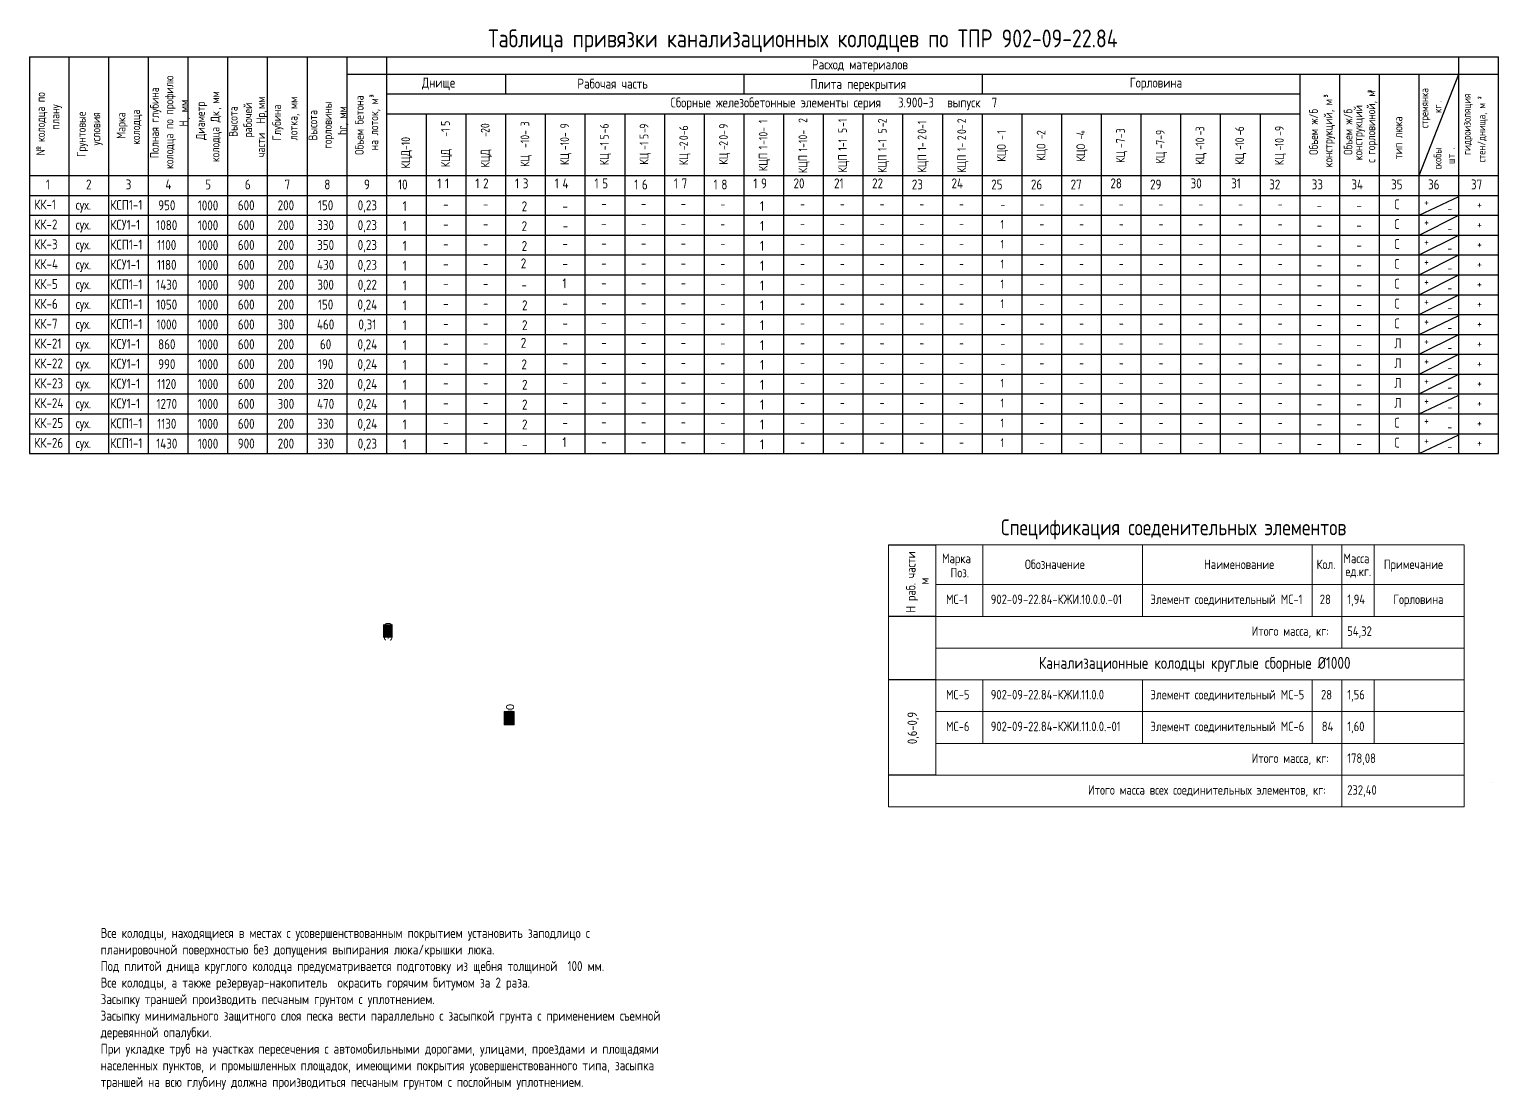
# Model space of a CAD drawing. Header units: millimetres. Extents: x 23834235 to 25435680, y -11289 to 22860162.
# Drawn here: x 24474117 to 24659117, y 22658875 to 22792346 of the extents above; entities that cross this region are included whole.
import ezdxf
from ezdxf.enums import TextEntityAlignment as Align

# ---------------------------------------------------------------- set-up
doc = ezdxf.new("R2010")
doc.units = ezdxf.units.MM
doc.layers.add('Вода', color=130, linetype='Continuous', lineweight=30)
doc.layers.add('проф-всп', color=250, linetype='Continuous', lineweight=18)
doc.layers.add('ШРИФТЫ', color=7, linetype='Continuous')
doc.styles.add('GOST 2.304', font='GOST_type.ttf')
doc.styles.get("Standard").update_dxf_attribs({"font": 'arial.ttf'})

msp = doc.modelspace()

# ---------------------------------------------------------------- hatches: boundary and pattern name
at = {"layer": 'Вода', "linetype": 'Continuous', "lineweight": 0, "ltscale": 0.5, "true_color": 0xffffff}
h = msp.add_hatch(color=7, dxfattribs=at)
h.dxf.hatch_style = 1
h.paths.add_polyline_path([(24518639.166, 22715753.09), (24519875.657, 22715753.09), (24519875.657, 22717446.281), (24518639.166, 22717446.281)])
h = msp.add_hatch(color=7, dxfattribs=at)
h.dxf.hatch_style = 1
h.paths.add_polyline_path([(24533909.507, 22704790.391), (24535145.997, 22704790.391), (24535145.997, 22706483.582), (24533909.507, 22706483.582)])

# ---------------------------------------------------------------- linework, layer by layer
for p, q in [((24474116.784, 22788903.083), (24659116.784, 22788903.083)), ((24479116.784, 22738947.213), (24479116.784, 22788903.083)), ((24484116.784, 22738947.213), (24484116.784, 22788903.083)), ((24489116.784, 22738947.213), (24489116.784, 22788903.083)), ((24494116.784, 22738947.213), (24494116.784, 22788903.083)), ((24499116.784, 22738947.213), (24499116.784, 22788903.083)), ((24504116.784, 22738947.213), (24504116.784, 22788903.083)), ((24509116.784, 22738947.213), (24509116.784, 22788903.083)), ((24514116.784, 22738947.213), (24514116.784, 22788903.083)), ((24519116.784, 22738947.213), (24519116.784, 22788903.083)), ((24654116.784, 22738947.213), (24654116.784, 22788903.083)), ((24659116.784, 22738947.213), (24659116.784, 22788903.083)), ((24514116.784, 22786727.598), (24659116.784, 22786727.598)), ((24534116.784, 22784227.598), (24534116.784, 22786727.598)), ((24564116.784, 22784227.598), (24564116.784, 22786727.598)), ((24594116.784, 22784227.598), (24594116.784, 22786565.34)), ((24634116.784, 22738947.213), (24634116.784, 22786727.598)), ((24639116.784, 22738947.213), (24639116.784, 22786727.598)), ((24644116.784, 22738947.213), (24644116.784, 22786727.598)), ((24649116.784, 22738947.213), (24649116.784, 22786727.598)), ((24654116.784, 22738947.213), (24654116.784, 22786727.598)), ((24479116.784, 22738947.213), (24479116.784, 22783903.083)), ((24484116.784, 22738947.213), (24484116.784, 22783903.083)), ((24489116.784, 22738947.213), (24489116.784, 22783903.083)), ((24494116.784, 22738947.213), (24494116.784, 22783903.083)), ((24499116.784, 22738947.213), (24499116.784, 22783903.083)), ((24509116.784, 22738947.213), (24509116.784, 22783903.083)), ((24514116.784, 22738947.213), (24514116.784, 22783903.083)), ((24519116.784, 22784227.598), (24634116.784, 22784227.598)), ((24519116.784, 22738947.213), (24519116.784, 22783903.083)), ((24519116.784, 22781727.598), (24634116.784, 22781727.598)), ((24524116.784, 22738947.213), (24524116.784, 22781727.598)), ((24529116.784, 22738947.213), (24529116.784, 22781727.598)), ((24534116.784, 22738947.213), (24534116.784, 22781727.598)), ((24539116.784, 22738947.213), (24539116.784, 22781727.598)), ((24544116.784, 22738947.213), (24544116.784, 22781727.598)), ((24549116.784, 22738947.213), (24549116.784, 22781727.598)), ((24554116.784, 22738947.213), (24554116.784, 22781727.598)), ((24559116.784, 22738947.213), (24559116.784, 22781727.598)), ((24564116.784, 22738947.213), (24564116.784, 22781727.598)), ((24569116.784, 22738947.213), (24569116.784, 22781727.598)), ((24574116.784, 22738947.213), (24574116.784, 22781727.598)), ((24579116.784, 22738947.213), (24579116.784, 22781727.598)), ((24584116.784, 22738947.213), (24584116.784, 22781727.598)), ((24589116.784, 22738947.213), (24589116.784, 22781727.598)), ((24594116.784, 22738947.213), (24594116.784, 22781727.598)), ((24599116.784, 22738947.213), (24599116.784, 22781727.598)), ((24604116.784, 22738947.213), (24604116.784, 22781727.598)), ((24609116.784, 22738947.213), (24609116.784, 22781727.598)), ((24614116.784, 22738947.213), (24614116.784, 22781727.598)), ((24619116.784, 22738947.213), (24619116.784, 22781727.598)), ((24624116.784, 22738947.213), (24624116.784, 22781727.598)), ((24629116.784, 22738947.213), (24629116.784, 22781727.598)), ((24649116.784, 22738947.213), (24649116.784, 22781727.598)), ((24654116.784, 22738947.213), (24654116.784, 22781727.598)), ((24644116.784, 22738947.213), (24644116.784, 22779227.598)), ((24524116.784, 22738947.213), (24524116.784, 22776727.598)), ((24529116.784, 22738947.213), (24529116.784, 22776727.598)), ((24534116.784, 22738947.213), (24534116.784, 22776727.598)), ((24539116.784, 22738947.213), (24539116.784, 22776727.598)), ((24544116.784, 22738947.213), (24544116.784, 22776727.598)), ((24549116.784, 22738947.213), (24549116.784, 22776727.598)), ((24554116.784, 22738947.213), (24554116.784, 22776727.598)), ((24559116.784, 22738947.213), (24559116.784, 22776727.598)), ((24564116.784, 22738947.213), (24564116.784, 22776727.598)), ((24569116.784, 22738947.213), (24569116.784, 22776727.598)), ((24574116.784, 22738947.213), (24574116.784, 22776727.598)), ((24579116.784, 22738947.213), (24579116.784, 22776727.598)), ((24584116.784, 22738947.213), (24584116.784, 22776727.598)), ((24589116.784, 22738947.213), (24589116.784, 22776727.598)), ((24594116.784, 22738947.213), (24594116.784, 22776727.598)), ((24599116.784, 22738947.213), (24599116.784, 22776727.598)), ((24604116.784, 22738947.213), (24604116.784, 22776727.598)), ((24609116.784, 22738947.213), (24609116.784, 22776727.598)), ((24614116.784, 22738947.213), (24614116.784, 22776727.598)), ((24619116.784, 22738947.213), (24619116.784, 22776727.598)), ((24624116.784, 22738947.213), (24624116.784, 22776727.598)), ((24629116.784, 22738947.213), (24629116.784, 22776727.598)), ((24474116.784, 22773947.213), (24659116.784, 22773947.213)), ((24474116.784, 22771447.213), (24659116.784, 22771447.213)), ((24649116.784, 22768947.213), (24654116.784, 22771307.021)), ((24474116.784, 22768947.213), (24659116.784, 22768947.213)), ((24649116.784, 22766447.213), (24654116.784, 22768947.213)), ((24474116.784, 22766447.213), (24659116.784, 22766447.213)), ((24649116.784, 22763947.213), (24654116.784, 22766447.213)), ((24474116.784, 22763947.213), (24659116.784, 22763947.213)), ((24649116.784, 22761447.213), (24654116.784, 22763947.213)), ((24474116.784, 22761447.213), (24659116.784, 22761447.213)), ((24649116.784, 22758947.213), (24654116.784, 22761447.213)), ((24474116.784, 22758947.213), (24659116.784, 22758947.213)), ((24649116.784, 22756447.213), (24654116.784, 22758947.213)), ((24474116.784, 22756447.213), (24659116.784, 22756447.213)), ((24649116.784, 22753947.213), (24654116.784, 22756307.021)), ((24474116.784, 22753947.213), (24659116.784, 22753947.213)), ((24649116.784, 22751447.213), (24654116.784, 22753947.213)), ((24474116.784, 22751447.213), (24659116.784, 22751447.213)), ((24649116.784, 22748947.213), (24654116.784, 22751447.213)), ((24474116.784, 22748947.213), (24659116.784, 22748947.213)), ((24649116.784, 22746447.213), (24654116.784, 22748947.213)), ((24474116.784, 22746447.213), (24659116.784, 22746447.213)), ((24649116.784, 22743947.213), (24654116.784, 22746307.021)), ((24474116.784, 22743947.213), (24659116.784, 22743947.213)), ((24474116.784, 22741447.213), (24659116.784, 22741447.213)), ((24649116.784, 22738947.213), (24654116.784, 22741307.021)), ((24474116.784, 22738947.213), (24659116.784, 22738947.213)), ((24582305.304, 22727455.162), (24588248.627, 22727455.162)), ((24588248.627, 22718455.162), (24582305.304, 22718455.162)), ((24588248.627, 22710455.162), (24582305.304, 22710455.162)), ((24588248.627, 22698455.162), (24582305.304, 22698455.162))]:
    msp.add_line(p, q)
at = {"ltscale": 0.01}
for p, q in [((24474116.784, 22788903.083), (24474116.784, 22738947.213)), ((24649116.784, 22773947.213), (24654116.784, 22786727.598)), ((24474116.784, 22783903.083), (24474116.784, 22738947.213))]:
    msp.add_line(p, q, dxfattribs=at)
at = {"layer": 'Вода', "color": 7, "linetype": 'Continuous', "lineweight": 0, "ltscale": 0.5}
for p, q in [((24582305.804, 22694455.162), (24582305.304, 22727455.162)), ((24588248.627, 22698455.162), (24588248.627, 22727455.162)), ((24588248.627, 22727455.162), (24654771.487, 22727455.162)), ((24594191.95, 22727455.162), (24594191.95, 22722455.162)), ((24607133.253, 22727455.162), (24614633.253, 22727455.162)), ((24614281.84, 22727455.162), (24614281.84, 22722455.162)), ((24614633.253, 22727455.162), (24639633.253, 22727455.162)), ((24635637.113, 22727455.162), (24635637.113, 22722455.162)), ((24639354.421, 22727455.162), (24639354.421, 22722455.162)), ((24643445.135, 22727455.162), (24643445.135, 22722455.162)), ((24654771.487, 22727455.162), (24654771.487, 22694455.162)), ((24588248.627, 22722455.162), (24654771.487, 22722455.162)), ((24594191.95, 22723455.162), (24594191.95, 22718455.162)), ((24614281.84, 22723455.162), (24614281.84, 22718455.162)), ((24635637.113, 22723455.162), (24635637.113, 22718455.162)), ((24639354.421, 22723455.162), (24639354.421, 22714455.162)), ((24643445.135, 22723455.162), (24643445.135, 22718455.162)), ((24588248.627, 22718455.162), (24654771.487, 22718455.162)), ((24588248.627, 22714455.162), (24654771.487, 22714455.162)), ((24588248.627, 22710455.162), (24654771.487, 22710455.162)), ((24594191.95, 22710455.162), (24594191.95, 22702455.162)), ((24614281.84, 22710455.162), (24614281.84, 22702455.162)), ((24635637.113, 22710455.162), (24635637.113, 22702455.162)), ((24639354.421, 22710455.162), (24639354.421, 22702455.162)), ((24643445.135, 22710455.162), (24643445.135, 22702455.162)), ((24588248.627, 22706455.162), (24654771.487, 22706455.162)), ((24588248.627, 22702455.162), (24654771.487, 22702455.162)), ((24639354.421, 22702455.162), (24639354.421, 22698455.162)), ((24588248.627, 22698455.162), (24654771.487, 22698455.162)), ((24639354.421, 22698455.162), (24639354.421, 22694455.162)), ((24582305.804, 22694455.162), (24654771.487, 22694455.162))]:
    msp.add_line(p, q, dxfattribs=at)
at = {"layer": 'Вода', "color": 7, "linetype": 'Continuous', "lineweight": 0, "ltscale": 0.5, "true_color": 0xffffff}
msp.add_lwpolyline([(24533909.507, 22706483.582), (24535145.997, 22706483.582), (24535145.997, 22704790.391), (24533909.507, 22704790.391)], close=True, dxfattribs=at)
at = {"layer": 'Вода', "color": 7, "linetype": 'Continuous', "lineweight": 0, "ltscale": 0.5}
msp.add_arc((24658263.125, 22697491.017), 0.5, 270, 0, dxfattribs=at)

# ---------------------------------------------------------------- texts
at = {"linetype": 'ByBlock', "style": 'GOST 2.304'}
for s, height, p in [('Таблица привязки канализационных колодцев по ТПР 902-09-22.84', 2250, (24531898.093, 22790080.889)), ('Расход материалов', 1250, (24572665.789, 22787304.143)), ('Днище', 1250, (24523549.854, 22785017.13)), ('Рабочая часть', 1250, (24543122.867, 22784893.246)), ('Плита перекрытия', 1250, (24572467.782, 22784851.773)), ('Горловина', 1250, (24612669.874, 22785017.13)), ('Сборные железобетонные элементы серия ', 1250, (24554853.756, 22782517.13)), ('3.900-3 ', 1250, (24583487.093, 22782517.13)), ('выпуск ', 1250, (24589675.772, 22782517.13)), ('7', 1250, (24595282.338, 22782517.13))]:
    msp.add_text(s, height=height, dxfattribs=at).set_placement(p)
for s, height, p in [('колодца по профилю', 1100, (24492250.981, 22774782.147)), ('Полная глубина', 1100, (24490417.648, 22776125.268)), ('³', 1100, (24643741.808, 22784332.354)), ('стремянка', 1000, (24650262.365, 22779902.97)), ('колодца по', 1100, (24476073.028, 22778169.991)), ('плану', 1100, (24477906.362, 22779724.733)), ('мм', 1100, (24494084.314, 22781920.57)), ('Диаметр', 1100, (24496211.045, 22778431.915)), ('мм', 1100, (24498044.378, 22782995.64)), ('рабочей', 1100, (24502168.212, 22778760.282)), ('мм', 1100, (24503801.823, 22782329.756)), ('Глубина', 1100, (24505812.234, 22778353.957)), ('лотка, мм', 1100, (24507883.24, 22778353.957)), ('горловины', 1100, (24512200.868, 22777316.364)), ('Объем бетона ', 1100, (24516211.045, 22776536.748)), ('³', 1100, (24518044.378, 22783758.581)), ('на лоток, м', 1100, (24518044.378, 22777123.481)), ('конструкций, м', 1100, (24638201.431, 22774978.687)), ('³', 1100, (24638201.431, 22783758.581)), ('с горловиной, м', 1100, (24643590.617, 22775552.46)), ('кг', 1000, (24651929.032, 22781814.909)), ('.', 1000, (24651929.032, 22783148.92)), ('гидроизоляция', 1000, (24655602.763, 22776528.963)), ('стен/днища, м', 1000, (24657459.906, 22775601.029)), ('²', 1000, (24657459.906, 22783556.623)), ('Грунтовые', 1100, (24481211.045, 22776300.804)), ('условия', 1100, (24483044.378, 22777735.442)), ('Марка', 1100, (24486211.045, 22778565.68)), ('колодца', 1100, (24488044.378, 22777811.394)), (', ', 1100, (24494084.314, 22781009.142)), ('колодца Дк', 1100, (24498044.378, 22775629.969)), (', ', 1100, (24498044.378, 22782230.292)), ('Высота', 1100, (24500334.878, 22778830.546)), ('части  Нр', 1100, (24503801.823, 22776236.788)), (',', 1100, (24503801.823, 22781858.327)), ('Высота', 1100, (24510367.535, 22778353.957)), (' hr, мм', 1100, (24514034.202, 22778495.386)), ('2', 1100, (24572060.087, 22780578.802)), ('-1', 1100, (24577060.087, 22780068.495)), ('2', 1100, (24582060.087, 22780536.483)), ('2', 1100, (24592060.087, 22780536.483)), ('Объем ж/б ', 1100, (24636368.098, 22776536.748)), ('Объем ж/б ', 1100, (24640716.452, 22776536.748)), ('конструкций', 1100, (24641971.541, 22775871.219)), ('тип люка', 1100, (24647000.918, 22776004.203)), ('Н', 1100, (24494084.314, 22780107.123)), ('9', 1100, (24542060.087, 22779874.343)), ('-10-', 1100, (24542060.087, 22777141.601)), ('-6', 1100, (24547060.087, 22779258.238)), ('5', 1100, (24547060.087, 22778488.238)), ('9', 1100, (24552060.087, 22779832.024)), ('5', 1100, (24552060.087, 22778550.291)), ('-', 1100, (24552060.087, 22779320.291)), ('0-6', 1100, (24557060.087, 22778403.6)), ('9', 1100, (24562060.087, 22779832.024)), ('0-', 1100, (24562060.087, 22778465.653)), ('1', 1100, (24567060.087, 22780536.483)), ('-10-', 1100, (24567060.087, 22777803.741)), ('1-10-', 1100, (24572060.087, 22776991.422)), ('5', 1100, (24577060.087, 22779298.495)), ('5', 1100, (24582060.087, 22779254.75)), ('-', 1100, (24582060.087, 22780024.75)), ('0-1', 1100, (24587060.087, 22779213.857)), ('0-', 1100, (24592060.087, 22779170.112)), ('1', 1100, (24597060.087, 22779213.857)), ('2', 1100, (24602055.585, 22779040.978)), ('-', 1100, (24602055.585, 22778529.246)), ('4', 1100, (24607055.585, 22778985.978)), ('3', 1100, (24612055.585, 22779284.164)), ('-7-', 1100, (24612055.585, 22777406.06)), ('7-9', 1100, (24617055.585, 22777830.978)), ('3', 1100, (24622055.585, 22779516.844)), ('-', 1100, (24622055.585, 22779005.112)), ('6', 1100, (24627055.585, 22779516.844)), ('-', 1100, (24627055.585, 22779005.112)), ('-9', 1100, (24632060.087, 22778941.558)), ('№', 1100, (24476073.028, 22776481.573)), ('-1', 1100, (24547060.087, 22777121.867)), ('-1', 1100, (24552060.087, 22777183.92)), ('2', 1100, (24557060.087, 22777633.6)), ('-', 1100, (24557060.087, 22777121.867)), ('2', 1100, (24562060.087, 22777695.653)), ('-', 1100, (24562060.087, 22777183.92)), ('1', 1100, (24567060.087, 22777253.741)), ('1-1', 1100, (24577060.087, 22777077.486)), ('1-1', 1100, (24582060.087, 22777033.741)), ('2', 1100, (24587060.087, 22778443.857)), ('1-', 1100, (24587060.087, 22777077.486)), ('2', 1100, (24592060.087, 22778400.112)), ('1-', 1100, (24592060.087, 22777033.741)), ('КЦО', 1100, (24597060.087, 22775693.857)), ('-', 1100, (24597060.087, 22778443.857)), ('КЦО', 1100, (24602055.585, 22775779.246)), ('КЦО', 1100, (24607055.585, 22775724.246)), ('-', 1100, (24607055.585, 22778474.246)), ('-', 1100, (24617055.585, 22777319.246)), ('10', 1100, (24622055.585, 22777685.112)), ('-', 1100, (24622055.585, 22777173.379)), ('10', 1100, (24627055.585, 22777685.112)), ('-', 1100, (24627055.585, 22777173.379)), ('10', 1100, (24632060.087, 22777621.558)), ('-', 1100, (24632060.087, 22777109.825)), ('скобы', 1000, (24651928.577, 22774714.398)), ('.', 1000, (24653595.243, 22777214.398)), ('КЦ', 1100, (24542060.087, 22775271.601)), ('КЦ', 1100, (24547060.087, 22775251.867)), ('КЦ', 1100, (24552060.087, 22775313.92)), ('КЦ', 1100, (24557060.087, 22775251.867)), ('КЦ', 1100, (24562060.087, 22775313.92)), ('КЦП', 1100, (24567060.087, 22774503.741)), ('КЦП', 1100, (24572060.087, 22774241.422)), ('КЦП', 1100, (24577060.087, 22774327.486)), ('КЦП', 1100, (24582060.087, 22774283.741)), ('КЦП', 1100, (24587060.087, 22774327.486)), ('КЦП', 1100, (24592060.087, 22774283.741)), ('КЦ', 1100, (24612055.585, 22775536.06)), ('КЦ', 1100, (24617055.585, 22775449.246)), ('КЦ', 1100, (24622055.585, 22775303.379)), ('КЦ', 1100, (24627055.585, 22775303.379)), ('КЦ', 1100, (24632060.087, 22775239.825)), ('шт', 1000, (24653595.243, 22775414.398))]:
    msp.add_text(s, height=height, rotation=90, dxfattribs=at).set_placement(p)
at = {"style": 'GOST 2.304'}
for s, p in [('5', (24527060.087, 22780199.491)), ('-1', (24527060.087, 22778833.12)), ('20', (24532055.585, 22779313.838)), ('-', (24532055.585, 22778802.106)), ('3', (24537060.087, 22780149.343)), ('-10-', (24537060.087, 22777416.601)), ('КЦД-10', (24522049.567, 22774841.305)), ('КЦД', (24527060.087, 22774983.12)), ('КЦД', (24532055.585, 22774952.106)), ('КЦ', (24537060.087, 22775033.268))]:
    msp.add_text(s, height=1100, rotation=90, dxfattribs=at).set_placement(p)
for s, height, p in [('1', 1250, (24525483.86, 22772332.524)), ('1', 1250, (24526455.04, 22772332.524)), ('1', 1250, (24530275.526, 22772332.524)), ('2', 1250, (24531246.707, 22772332.524)), ('1', 1250, (24535275.526, 22772332.524)), ('3', 1250, (24536246.707, 22772332.524)), ('1', 1250, (24540275.526, 22772332.524)), ('4', 1250, (24541246.707, 22772332.524)), ('1', 1250, (24545275.526, 22772332.524)), ('5', 1250, (24546246.707, 22772332.524)), ('1', 1250, (24555275.526, 22772332.524)), ('7', 1250, (24556246.707, 22772332.524)), ('1', 1250, (24565275.526, 22772332.524)), ('9', 1250, (24566246.707, 22772332.524)), ('20', 1250, (24570335.355, 22772337.64)), ('21', 1250, (24575439.521, 22772337.64)), ('22', 1250, (24580231.188, 22772337.64)), ('24', 1250, (24590231.188, 22772337.64)), ('28', 1250, (24610231.188, 22772337.64)), ('30', 1250, (24620335.355, 22772337.64)), ('31', 1250, (24625439.521, 22772337.64)), ('1', 1250, (24476193.157, 22772197.448)), ('2', 1250, (24481249.595, 22772197.448)), ('3', 1250, (24486249.595, 22772197.448)), ('4', 1250, (24491249.595, 22772197.448)), ('5', 1250, (24496249.595, 22772197.448)), ('6', 1250, (24501249.595, 22772197.448)), ('7', 1250, (24506249.595, 22772197.448)), ('8', 1250, (24511249.595, 22772197.448)), ('9', 1250, (24516249.595, 22772197.448)), ('10', 1250, (24520543.688, 22772197.448)), ('1', 1250, (24550275.526, 22772192.332)), ('6', 1250, (24551246.707, 22772192.332)), ('1', 1250, (24560275.526, 22772192.332)), ('8', 1250, (24561246.707, 22772192.332)), ('23', 1250, (24585231.188, 22772197.448)), ('25', 1250, (24595231.188, 22772197.448)), ('26', 1250, (24600231.188, 22772197.448)), ('27', 1250, (24605231.188, 22772197.448)), ('29', 1250, (24615231.188, 22772197.448)), ('32', 1250, (24630231.188, 22772197.448)), ('33', 1250, (24635579.837, 22772197.448)), ('34', 1250, (24640579.837, 22772197.448)), ('35', 1250, (24645579.837, 22772197.448)), ('36', 1250, (24650231.188, 22772197.448)), ('37', 1250, (24655639.63, 22772197.448)), ('КК-1', 1250, (24474727.31, 22769670.267)), ('сух.', 1250, (24479949.712, 22769632.182)), ('КСП1-1', 1250, (24484303.545, 22769627.68)), ('1', 1250, (24521124.103, 22769483.759)), ('-', 1250, (24526211.873, 22769712.947)), ('-', 1250, (24531228.926, 22769744.15)), ('2', 1250, (24536104.118, 22769450.877)), ('-', 1250, (24541238.932, 22769473.383)), ('-', 1250, (24546117.727, 22769806.029)), ('-', 1250, (24551117.727, 22769806.029)), ('-', 1250, (24556117.727, 22769806.029)), ('-', 1100, (24561117.727, 22769806.029)), ('1', 1250, (24566124.103, 22769483.759)), ('-', 1100, (24571177.057, 22769818.476)), ('-', 1100, (24576177.057, 22769818.476)), ('-', 1100, (24581177.057, 22769818.476)), ('-', 1100, (24586177.057, 22769818.476)), ('-', 1100, (24591177.057, 22769818.476)), ('-', 1100, (24596400.878, 22769752.739)), ('-', 1100, (24601302.112, 22769804.452)), ('-', 1100, (24606302.112, 22769804.452)), ('-', 1100, (24611302.112, 22769804.452)), ('-', 1100, (24616302.112, 22769804.452)), ('-', 1100, (24621302.112, 22769804.452)), ('-', 1100, (24626302.112, 22769804.452)), ('-', 1100, (24631302.112, 22769804.452)), ('С', 1250, (24645978.32, 22769701.866)), ('+', 1100, (24649743.805, 22770057.055)), ('+', 1100, (24656400.878, 22769752.739)), ('КК-2', 1250, (24474727.31, 22767170.267)), ('сух.', 1250, (24479949.712, 22767132.182)), ('КСУ1-1', 1250, (24484303.545, 22767127.68)), ('1', 1250, (24521124.103, 22766983.759)), ('2', 1250, (24536104.118, 22766950.877)), ('1', 1250, (24566124.103, 22766983.759)), ('1', 1100, (24596400.878, 22767252.739)), ('С', 1250, (24645978.32, 22767201.866)), ('+', 1100, (24649743.805, 22767557.055)), ('-', 1100, (24652659.516, 22769246.131)), ('+', 1100, (24656400.878, 22767252.739)), ('-', 1250, (24526211.873, 22767212.947)), ('-', 1250, (24531228.926, 22767244.15)), ('-', 1250, (24541266.327, 22767005.969)), ('-', 1250, (24546117.727, 22767306.029)), ('-', 1250, (24551117.727, 22767306.029)), ('-', 1250, (24556117.727, 22767306.029)), ('-', 1100, (24561117.727, 22767306.029)), ('-', 1100, (24571177.057, 22767318.476)), ('-', 1100, (24576177.057, 22767318.476)), ('-', 1100, (24581177.057, 22767318.476)), ('-', 1100, (24586177.057, 22767318.476)), ('-', 1100, (24591177.057, 22767318.476)), ('-', 1100, (24601302.112, 22767304.452)), ('-', 1100, (24606302.112, 22767304.452)), ('-', 1100, (24611302.112, 22767304.452)), ('-', 1100, (24616302.112, 22767304.452)), ('-', 1100, (24621302.112, 22767304.452)), ('-', 1100, (24626302.112, 22767304.452)), ('-', 1100, (24631302.112, 22767304.452)), ('-', 1100, (24652659.516, 22766746.131)), ('КК-3', 1250, (24474727.31, 22764670.267)), ('сух.', 1250, (24479949.712, 22764632.182)), ('КСП1-1', 1250, (24484303.545, 22764627.68)), ('1', 1250, (24521124.103, 22764483.759)), ('-', 1250, (24526211.873, 22764712.947)), ('-', 1250, (24531228.926, 22764744.15)), ('2', 1250, (24536104.118, 22764450.877)), ('-', 1250, (24541238.932, 22764752.739)), ('-', 1250, (24546117.727, 22764806.029)), ('-', 1250, (24551117.727, 22764806.029)), ('-', 1250, (24556117.727, 22764806.029)), ('-', 1100, (24561117.727, 22764806.029)), ('1', 1250, (24566124.103, 22764483.759)), ('-', 1100, (24571177.057, 22764818.476)), ('-', 1100, (24576177.057, 22764818.476)), ('-', 1100, (24581177.057, 22764818.476)), ('-', 1100, (24586177.057, 22764818.476)), ('-', 1100, (24591177.057, 22764818.476)), ('1', 1100, (24596400.878, 22764752.739)), ('-', 1100, (24601302.112, 22764804.452)), ('-', 1100, (24606302.112, 22764804.452)), ('-', 1100, (24611302.112, 22764804.452)), ('-', 1100, (24616302.112, 22764804.452)), ('-', 1100, (24621302.112, 22764804.452)), ('-', 1100, (24626302.112, 22764804.452)), ('-', 1100, (24631302.112, 22764804.452)), ('С', 1250, (24645978.32, 22764701.866)), ('+', 1100, (24649743.805, 22765057.055)), ('-', 1100, (24652659.516, 22764246.131)), ('+', 1100, (24656400.878, 22764752.739)), ('КК-4', 1250, (24474727.31, 22762170.267)), ('сух.', 1250, (24479949.712, 22762132.182)), ('КСУ1-1', 1250, (24484303.545, 22762127.68)), ('1', 1250, (24521124.103, 22761983.759)), ('-', 1250, (24526211.873, 22762212.947)), ('-', 1250, (24531228.926, 22762244.15)), ('2', 1250, (24535995.935, 22762266.562)), ('-', 1250, (24541238.932, 22762252.739)), ('-', 1250, (24546117.727, 22762306.029)), ('-', 1250, (24551117.727, 22762306.029)), ('-', 1250, (24556117.727, 22762306.029)), ('-', 1100, (24561117.727, 22762306.029)), ('1', 1250, (24566124.103, 22761983.759)), ('-', 1100, (24571177.057, 22762318.476)), ('-', 1100, (24576177.057, 22762318.476)), ('-', 1100, (24581177.057, 22762318.476)), ('-', 1100, (24586177.057, 22762318.476)), ('-', 1100, (24591177.057, 22762318.476)), ('1', 1100, (24596400.878, 22762252.739)), ('-', 1100, (24601302.112, 22762304.452)), ('-', 1100, (24606302.112, 22762304.452)), ('-', 1100, (24611302.112, 22762304.452)), ('-', 1100, (24616302.112, 22762304.452)), ('-', 1100, (24621302.112, 22762304.452)), ('-', 1100, (24626302.112, 22762304.452)), ('-', 1100, (24631302.112, 22762304.452)), ('С', 1250, (24645978.32, 22762201.866)), ('+', 1100, (24649743.805, 22762557.055)), ('+', 1100, (24656400.878, 22762252.739)), ('КК-5', 1250, (24474727.31, 22759670.267)), ('КСП1-1', 1250, (24484303.545, 22759627.68)), ('1', 1250, (24521124.103, 22759483.759)), ('1', 1250, (24541238.932, 22759752.739)), ('1', 1250, (24566124.103, 22759483.759)), ('1', 1100, (24596400.878, 22759752.739)), ('С', 1250, (24645978.32, 22759701.866)), ('+', 1100, (24649743.805, 22760057.055)), ('-', 1100, (24652659.516, 22761746.131)), ('сух.', 1250, (24479949.712, 22759632.182)), ('-', 1250, (24526211.873, 22759712.947)), ('-', 1250, (24531228.926, 22759744.15)), ('-', 1250, (24536071.213, 22759549.522)), ('-', 1250, (24546117.727, 22759806.029)), ('-', 1250, (24551117.727, 22759806.029)), ('-', 1250, (24556117.727, 22759806.029)), ('-', 1100, (24561117.727, 22759806.029)), ('-', 1100, (24571177.057, 22759818.476)), ('-', 1100, (24576177.057, 22759818.476)), ('-', 1100, (24581177.057, 22759818.476)), ('-', 1100, (24586177.057, 22759818.476)), ('-', 1100, (24591177.057, 22759818.476)), ('-', 1100, (24601302.112, 22759804.452)), ('-', 1100, (24606302.112, 22759804.452)), ('-', 1100, (24611302.112, 22759804.452)), ('-', 1100, (24616302.112, 22759804.452)), ('-', 1100, (24621302.112, 22759804.452)), ('-', 1100, (24626302.112, 22759804.452)), ('-', 1100, (24631302.112, 22759804.452)), ('-', 1100, (24652659.516, 22759246.131)), ('+', 1100, (24656400.878, 22759752.739)), ('КК-6', 1250, (24474727.31, 22757170.267)), ('сух.', 1250, (24479949.712, 22757132.182)), ('КСП1-1', 1250, (24484303.545, 22757127.68)), ('1', 1250, (24521124.103, 22756983.759)), ('-', 1250, (24526211.873, 22757212.947)), ('-', 1250, (24531228.926, 22757244.15)), ('2', 1250, (24536148.142, 22756983.759)), ('-', 1250, (24541238.932, 22757252.739)), ('-', 1250, (24546117.727, 22757306.029)), ('-', 1250, (24551117.727, 22757306.029)), ('-', 1250, (24556117.727, 22757306.029)), ('-', 1100, (24561117.727, 22757306.029)), ('1', 1250, (24566124.103, 22756983.759)), ('-', 1100, (24571177.057, 22757318.476)), ('-', 1100, (24576177.057, 22757318.476)), ('-', 1100, (24581177.057, 22757318.476)), ('-', 1100, (24586177.057, 22757318.476)), ('-', 1100, (24591177.057, 22757318.476)), ('1', 1100, (24596400.878, 22757252.739)), ('-', 1100, (24601302.112, 22757304.452)), ('-', 1100, (24606302.112, 22757304.452)), ('-', 1100, (24611302.112, 22757304.452)), ('-', 1100, (24616302.112, 22757304.452)), ('-', 1100, (24621302.112, 22757304.452)), ('-', 1100, (24626302.112, 22757304.452)), ('-', 1100, (24631302.112, 22757304.452)), ('С', 1250, (24645978.32, 22757201.866)), ('+', 1100, (24649743.805, 22757557.055)), ('-', 1100, (24652659.516, 22756746.131)), ('+', 1100, (24656400.878, 22757252.739)), ('КК-7', 1250, (24474727.31, 22754670.267)), ('сух.', 1250, (24479949.712, 22754632.182)), ('КСП1-1', 1250, (24484303.545, 22754627.68)), ('1', 1250, (24521124.103, 22754483.759)), ('-', 1250, (24526211.873, 22754712.947)), ('-', 1250, (24531228.926, 22754744.15)), ('2', 1250, (24536148.142, 22754483.759)), ('-', 1250, (24541238.932, 22754752.739)), ('-', 1250, (24546117.727, 22754806.029)), ('-', 1250, (24551117.727, 22754806.029)), ('-', 1250, (24556117.727, 22754806.029)), ('-', 1100, (24561117.727, 22754806.029)), ('1', 1250, (24566124.103, 22754483.759)), ('-', 1100, (24571177.057, 22754818.476)), ('-', 1100, (24576177.057, 22754818.476)), ('-', 1100, (24581177.057, 22754818.476)), ('-', 1100, (24586177.057, 22754818.476)), ('-', 1100, (24591177.057, 22754818.476)), ('-', 1100, (24596400.878, 22754752.739)), ('-', 1100, (24601302.112, 22754804.452)), ('-', 1100, (24606302.112, 22754804.452)), ('-', 1100, (24611302.112, 22754804.452)), ('-', 1100, (24616302.112, 22754804.452)), ('-', 1100, (24621302.112, 22754804.452)), ('-', 1100, (24626302.112, 22754804.452)), ('-', 1100, (24631302.112, 22754804.452)), ('С', 1250, (24645978.32, 22754701.866)), ('+', 1100, (24649743.805, 22755057.055)), ('+', 1100, (24656400.878, 22754752.739)), ('КК-21', 1250, (24474727.31, 22752170.267)), ('КСУ1-1', 1250, (24484303.545, 22752127.68)), ('1', 1250, (24521124.103, 22751983.759)), ('2', 1250, (24535995.935, 22752266.562)), ('1', 1250, (24566124.103, 22751983.759)), ('Л', 1250, (24645978.32, 22752201.866)), ('+', 1100, (24649743.805, 22752557.055)), ('-', 1100, (24652659.516, 22754246.131)), ('сух.', 1250, (24479949.712, 22752132.182)), ('-', 1250, (24526211.873, 22752212.947)), ('-', 1250, (24531228.926, 22752244.15)), ('-', 1250, (24541238.932, 22752252.739)), ('-', 1250, (24546117.727, 22752306.029)), ('-', 1250, (24551117.727, 22752306.029)), ('-', 1250, (24556117.727, 22752306.029)), ('-', 1100, (24561117.727, 22752306.029)), ('-', 1100, (24571177.057, 22752318.476)), ('-', 1100, (24576177.057, 22752318.476)), ('-', 1100, (24581177.057, 22752318.476)), ('-', 1100, (24586177.057, 22752318.476)), ('-', 1100, (24591177.057, 22752318.476)), ('-', 1100, (24596400.878, 22752252.739)), ('-', 1100, (24601302.112, 22752304.452)), ('-', 1100, (24606302.112, 22752304.452)), ('-', 1100, (24611302.112, 22752304.452)), ('-', 1100, (24616302.112, 22752304.452)), ('-', 1100, (24621302.112, 22752304.452)), ('-', 1100, (24626302.112, 22752304.452)), ('-', 1100, (24631302.112, 22752304.452)), ('-', 1100, (24652659.516, 22751746.131)), ('+', 1100, (24656400.878, 22752252.739)), ('КК-22', 1250, (24474727.31, 22749670.267)), ('сух.', 1250, (24479949.712, 22749632.182)), ('КСУ1-1', 1250, (24484303.545, 22749627.68)), ('1', 1250, (24521124.103, 22749483.759)), ('-', 1250, (24526211.873, 22749712.947)), ('-', 1250, (24531228.926, 22749744.15)), ('2', 1250, (24536071.213, 22749549.522)), ('-', 1250, (24541238.932, 22749752.739)), ('-', 1250, (24546117.727, 22749806.029)), ('-', 1250, (24551117.727, 22749806.029)), ('-', 1250, (24556117.727, 22749806.029)), ('-', 1100, (24561117.727, 22749806.029)), ('1', 1250, (24566124.103, 22749483.759)), ('-', 1100, (24571177.057, 22749818.476)), ('-', 1100, (24576177.057, 22749818.476)), ('-', 1100, (24581177.057, 22749818.476)), ('-', 1100, (24586177.057, 22749818.476)), ('-', 1100, (24591177.057, 22749818.476)), ('-', 1100, (24596400.878, 22749752.739)), ('-', 1100, (24601302.112, 22749804.452)), ('-', 1100, (24606302.112, 22749804.452)), ('-', 1100, (24611302.112, 22749804.452)), ('-', 1100, (24616302.112, 22749804.452)), ('-', 1100, (24621302.112, 22749804.452)), ('-', 1100, (24626302.112, 22749804.452)), ('-', 1100, (24631302.112, 22749804.452)), ('Л', 1250, (24645978.32, 22749701.866)), ('+', 1100, (24649743.805, 22750057.055)), ('-', 1100, (24652659.516, 22749246.131)), ('+', 1100, (24656400.878, 22749752.739)), ('КК-23', 1250, (24474727.31, 22747170.267)), ('сух.', 1250, (24479949.712, 22747132.182)), ('КСУ1-1', 1250, (24484303.545, 22747127.68)), ('1', 1250, (24521124.103, 22746983.759)), ('-', 1250, (24526211.873, 22747212.947)), ('-', 1250, (24531228.926, 22747244.15)), ('2', 1250, (24536148.142, 22746983.759)), ('-', 1250, (24541238.932, 22747252.739)), ('-', 1250, (24546117.727, 22747306.029)), ('-', 1250, (24551117.727, 22747306.029)), ('-', 1250, (24556117.727, 22747306.029)), ('-', 1100, (24561117.727, 22747306.029)), ('1', 1250, (24566124.103, 22746983.759)), ('-', 1100, (24571177.057, 22747318.476)), ('-', 1100, (24576177.057, 22747318.476)), ('-', 1100, (24581177.057, 22747318.476)), ('-', 1100, (24586177.057, 22747318.476)), ('-', 1100, (24591177.057, 22747318.476)), ('1', 1100, (24596400.878, 22747252.739)), ('-', 1100, (24601302.112, 22747304.452)), ('-', 1100, (24606302.112, 22747304.452)), ('-', 1100, (24611302.112, 22747304.452)), ('-', 1100, (24616302.112, 22747304.452)), ('-', 1100, (24621302.112, 22747304.452)), ('-', 1100, (24626302.112, 22747304.452)), ('-', 1100, (24631302.112, 22747304.452)), ('Л', 1250, (24645978.32, 22747201.866)), ('+', 1100, (24649743.805, 22747557.055)), ('+', 1100, (24656400.878, 22747252.739)), ('КК-24', 1250, (24474727.31, 22744670.267)), ('КСУ1-1', 1250, (24484303.545, 22744627.68)), ('1', 1100, (24596400.878, 22744752.739)), ('Л', 1250, (24645978.32, 22744701.866)), ('+', 1100, (24649743.805, 22745057.055)), ('-', 1100, (24652659.516, 22746746.131)), ('сух.', 1250, (24479949.712, 22744632.182)), ('1', 1250, (24521124.103, 22744483.759)), ('-', 1250, (24526211.873, 22744712.947)), ('-', 1250, (24531228.926, 22744744.15)), ('2', 1250, (24536148.142, 22744483.759)), ('-', 1250, (24541238.932, 22744752.739)), ('-', 1250, (24546117.727, 22744806.029)), ('-', 1250, (24551117.727, 22744806.029)), ('-', 1250, (24556117.727, 22744806.029)), ('-', 1100, (24561117.727, 22744806.029)), ('1', 1250, (24566124.103, 22744483.759)), ('-', 1100, (24571177.057, 22744818.476)), ('-', 1100, (24576177.057, 22744818.476)), ('-', 1100, (24581177.057, 22744818.476)), ('-', 1100, (24586177.057, 22744818.476)), ('-', 1100, (24591177.057, 22744818.476)), ('-', 1100, (24601302.112, 22744804.452)), ('-', 1100, (24606302.112, 22744804.452)), ('-', 1100, (24611302.112, 22744804.452)), ('-', 1100, (24616302.112, 22744804.452)), ('-', 1100, (24621302.112, 22744804.452)), ('-', 1100, (24626302.112, 22744804.452)), ('-', 1100, (24631302.112, 22744804.452)), ('-', 1100, (24652659.516, 22744246.131)), ('+', 1100, (24656400.878, 22744752.739)), ('КК-25', 1250, (24474727.31, 22742170.267)), ('сух.', 1250, (24479949.712, 22742132.182)), ('КСП1-1', 1250, (24484303.545, 22742127.68)), ('1', 1250, (24521124.103, 22741983.759)), ('-', 1250, (24526211.873, 22742212.947)), ('-', 1250, (24531228.926, 22742244.15)), ('2', 1250, (24536148.142, 22741983.759)), ('-', 1250, (24541238.932, 22742252.739)), ('-', 1250, (24546117.727, 22742306.029)), ('-', 1250, (24551117.727, 22742306.029)), ('-', 1250, (24556117.727, 22742306.029)), ('-', 1100, (24561117.727, 22742306.029)), ('1', 1250, (24566124.103, 22741983.759)), ('-', 1100, (24571177.057, 22742318.476)), ('-', 1100, (24576177.057, 22742318.476)), ('-', 1100, (24581177.057, 22742318.476)), ('-', 1100, (24586177.057, 22742318.476)), ('-', 1100, (24591177.057, 22742318.476)), ('1', 1100, (24596400.878, 22742252.739)), ('-', 1100, (24601302.112, 22742304.452)), ('-', 1100, (24606302.112, 22742304.452)), ('-', 1100, (24611302.112, 22742304.452)), ('-', 1100, (24616302.112, 22742304.452)), ('-', 1100, (24621302.112, 22742304.452)), ('-', 1100, (24626302.112, 22742304.452)), ('-', 1100, (24631302.112, 22742304.452)), ('С', 1250, (24645978.32, 22742201.866)), ('+', 1100, (24649743.805, 22742557.055)), ('-', 1100, (24652659.516, 22741746.131)), ('+', 1100, (24656400.878, 22742252.739)), ('КК-26', 1250, (24474727.31, 22739670.267)), ('сух.', 1250, (24479949.712, 22739632.182)), ('КСП1-1', 1250, (24484303.545, 22739627.68)), ('1', 1250, (24521124.103, 22739483.759)), ('-', 1250, (24526211.873, 22739712.947)), ('-', 1250, (24531228.926, 22739744.15)), ('1', 1250, (24541238.932, 22739752.739)), ('-', 1250, (24546117.727, 22739806.029)), ('-', 1250, (24551117.727, 22739806.029)), ('-', 1250, (24556117.727, 22739806.029)), ('-', 1100, (24561117.727, 22739806.029)), ('1', 1250, (24566124.103, 22739483.759)), ('-', 1100, (24571177.057, 22739818.476)), ('-', 1100, (24576177.057, 22739818.476)), ('-', 1100, (24581177.057, 22739818.476)), ('-', 1100, (24586177.057, 22739818.476)), ('-', 1100, (24591177.057, 22739818.476)), ('1', 1100, (24596400.878, 22739752.739)), ('-', 1100, (24601302.112, 22739804.452)), ('-', 1100, (24606302.112, 22739804.452)), ('-', 1100, (24611302.112, 22739804.452)), ('-', 1100, (24616302.112, 22739804.452)), ('-', 1100, (24621302.112, 22739804.452)), ('-', 1100, (24626302.112, 22739804.452)), ('-', 1100, (24631302.112, 22739804.452)), ('С', 1250, (24645978.32, 22739701.866)), ('+', 1100, (24649743.805, 22740057.055)), ('+', 1100, (24656400.878, 22739752.739)), ('-', 1250, (24536148.142, 22739483.759)), ('-', 1100, (24652659.516, 22739246.131))]:
    msp.add_text(s, height=height, dxfattribs=at).set_placement(p)
for s, p in [('950', (24491417.029, 22770827.304)), ('1000', (24496611.666, 22770812.921)), ('600', (24501417.029, 22770827.304)), ('200', (24506417.029, 22770827.304)), ('150', (24511417.029, 22770827.304)), ('0,23', (24516670.438, 22770827.304)), ('-', (24636549.019, 22770827.304)), ('-', (24641549.019, 22770827.304)), ('1080', (24491417.029, 22768327.304)), ('1000', (24496611.666, 22768312.921)), ('600', (24501417.029, 22768327.304)), ('200', (24506417.029, 22768327.304)), ('330', (24511417.029, 22768327.304)), ('0,23', (24516670.438, 22768327.304)), ('-', (24636549.019, 22768327.304)), ('-', (24641549.019, 22768327.304)), ('1100', (24491417.029, 22765827.304)), ('1000', (24496611.666, 22765812.921)), ('600', (24501417.029, 22765827.304)), ('200', (24506417.029, 22765827.304)), ('350', (24511417.029, 22765827.304)), ('0,23', (24516670.438, 22765827.304)), ('-', (24636549.019, 22765827.304)), ('-', (24641549.019, 22765827.304)), ('1180', (24491417.029, 22763327.304)), ('1000', (24496611.666, 22763312.921)), ('600', (24501417.029, 22763327.304)), ('200', (24506417.029, 22763327.304)), ('430', (24511417.029, 22763327.304)), ('0,23', (24516670.438, 22763327.304)), ('-', (24636549.019, 22763327.304)), ('-', (24641549.019, 22763327.304)), ('1430', (24491417.029, 22760827.304)), ('1000', (24496611.666, 22760812.921)), ('900', (24501417.029, 22760827.304)), ('200', (24506417.029, 22760827.304)), ('300', (24511417.029, 22760827.304)), ('0,22', (24516670.438, 22760827.304)), ('-', (24636549.019, 22760827.304)), ('-', (24641549.019, 22760827.304)), ('1050', (24491417.029, 22758327.304)), ('1000', (24496611.666, 22758312.921)), ('600', (24501417.029, 22758327.304)), ('200', (24506417.029, 22758327.304)), ('150', (24511417.029, 22758327.304)), ('0,24', (24516670.438, 22758327.304)), ('-', (24636549.019, 22758327.304)), ('-', (24641549.019, 22758327.304)), ('1000', (24491417.029, 22755827.304)), ('1000', (24496611.666, 22755812.921)), ('600', (24501417.029, 22755827.304)), ('300', (24506417.029, 22755827.304)), ('460', (24511417.029, 22755827.304)), ('0,31', (24516670.438, 22755827.304)), ('-', (24636549.019, 22755827.304)), ('-', (24641549.019, 22755827.304)), ('860', (24491417.029, 22753327.304)), ('1000', (24496611.666, 22753312.921)), ('600', (24501417.029, 22753327.304)), ('200', (24506417.029, 22753327.304)), ('60', (24511417.029, 22753327.304)), ('0,24', (24516670.438, 22753327.304)), ('-', (24636549.019, 22753327.304)), ('-', (24641549.019, 22753327.304)), ('990', (24491417.029, 22750827.304)), ('1000', (24496611.666, 22750812.921)), ('600', (24501417.029, 22750827.304)), ('200', (24506417.029, 22750827.304)), ('190', (24511417.029, 22750827.304)), ('0,24', (24516670.438, 22750827.304)), ('-', (24636549.019, 22750827.304)), ('-', (24641549.019, 22750827.304)), ('1120', (24491417.029, 22748327.304)), ('1000', (24496611.666, 22748312.921)), ('600', (24501417.029, 22748327.304)), ('200', (24506417.029, 22748327.304)), ('320', (24511417.029, 22748327.304)), ('0,24', (24516670.438, 22748327.304)), ('-', (24636549.019, 22748327.304)), ('-', (24641549.019, 22748327.304)), ('1270', (24491417.029, 22745827.304)), ('1000', (24496611.666, 22745812.921)), ('600', (24501417.029, 22745827.304)), ('300', (24506417.029, 22745827.304)), ('470', (24511417.029, 22745827.304)), ('0,24', (24516670.438, 22745827.304)), ('-', (24636549.019, 22745827.304)), ('-', (24641549.019, 22745827.304)), ('1130', (24491417.029, 22743327.304)), ('1000', (24496611.666, 22743312.921)), ('600', (24501417.029, 22743327.304)), ('200', (24506417.029, 22743327.304)), ('330', (24511417.029, 22743327.304)), ('0,24', (24516670.438, 22743327.304)), ('-', (24636549.019, 22743327.304)), ('-', (24641549.019, 22743327.304)), ('1430', (24491417.029, 22740827.304)), ('1000', (24496611.666, 22740812.921)), ('900', (24501417.029, 22740827.304)), ('200', (24506417.029, 22740827.304)), ('330', (24511417.029, 22740827.304)), ('0,23', (24516670.438, 22740827.304)), ('-', (24636549.019, 22740827.304)), ('-', (24641549.019, 22740827.304))]:
    msp.add_text(s, height=1250, dxfattribs=at).set_placement(p, align=Align.TOP_CENTER)
at = {"layer": 'проф-всп', "ltscale": 100, "style": 'GOST 2.304'}
for s, height, p in [('Спецификация соеденительных элементов', 2000, (24596459.57, 22728666.63)), ('Марка', 1197, (24589027.251, 22725147.862)), ('Обозначение', 1197, (24599469.325, 22724403.591)), ('Наименование', 1197, (24622023.185, 22724403.591)), ('Кол.', 1197, (24636197.546, 22724403.591)), ('Масса', 1197, (24639575.263, 22725147.862)), ('Примечание', 1197, (24644658.447, 22724403.591)), ('Поз.', 1197, (24590106.758, 22723354.509)), ('ед.кг.', 1197, (24639824.135, 22723512.217)), ('МС-1', 1197, (24589533.195, 22719998.759)), ('902-09-22.84-КЖИ.10.0.0.-01', 1197, (24595166.794, 22719998.759)), ('Элемент соединительный МС-1', 1197, (24615278.364, 22719998.759)), ('28', 1197, (24636603.537, 22719998.759)), ('1,94', 1197, (24640056.971, 22719998.759)), ('Горловина', 1197, (24645857.473, 22719998.759)), ('Итого масса, кг:', 1197, (24628018.428, 22715998.759)), ('54,32', 1197, (24640056.971, 22715998.759)), ('Канализационные колодцы круглые сборные %%C1000', 1500, (24601229.543, 22711844.685)), ('МС-5', 1197, (24589533.195, 22707998.759)), ('902-09-22.84-КЖИ.11.0.0', 1197, (24595166.794, 22707998.759)), ('Элемент соединительный МС-5', 1197, (24615278.364, 22707998.759)), ('28', 1197, (24636758.258, 22707998.759)), ('1,56', 1197, (24640056.971, 22707998.759)), ('МС-6', 1197, (24589533.195, 22703998.759)), ('902-09-22.84-КЖИ.11.0.0.-01', 1197, (24595166.794, 22703998.759)), ('Элемент соединительный МС-6', 1197, (24615278.364, 22703998.759)), ('84', 1197, (24636850.759, 22703998.759)), ('1,60', 1197, (24640056.971, 22703998.759)), ('Итого масса, кг:', 1197, (24628018.428, 22699998.759)), ('178,08', 1197, (24640056.971, 22699998.759)), ('Итого масса всех соединительных элементов, кг:', 1197, (24607410.883, 22695998.759)), ('232,40', 1197, (24640056.971, 22695998.759))]:
    msp.add_text(s, height=height, dxfattribs=at).set_placement(p)
for s, p in [('H раб. части', (24585697.488, 22718933.08)), ('м', (24587361.785, 22722463.331)), ('0,6-0,9', (24585877.716, 22702373.408))]:
    msp.add_text(s, height=1197, rotation=90, dxfattribs=at).set_placement(p)
at = {"layer": 'ШРИФТЫ', "lineweight": 30, "ltscale": 100, "char_height": 1000, "attachment_point": 1, "rotation": 90}
for s, insert in [('300', (24518788.939, 22715343.352)), ('100', (24534145.997, 22705093.452))]:
    msp.add_mtext_dynamic_manual_height_columns(s, width=5.71337, gutter_width=1250, heights=[0], dxfattribs=dict(at, insert=insert))
at = {"layer": 'ШРИФТЫ', "lineweight": 30, "ltscale": 100, "insert": (24483090.392, 22679218.818), "char_height": 1250, "attachment_point": 1, "style": 'GOST 2.304'}
msp.add_mtext_dynamic_manual_height_columns('Все колодцы, находящиеся в местах с усовершенствованным покрытием установить заподлицо с планировочной поверхностью без допущения выпирания люка/крышки люка.\\PПод плитой днища круглого колодца предусматривается подготовку из щебня толщиной  100 мм.\\PВсе колодцы, а также резервуар-накопитель  окрасить горячим битумом за 2 раза.\\PЗасыпку траншей производить песчаным грунтом с уплотнением.\\PЗасыпку минимального защитного слоя песка вести параллельно с засыпкой грунта с применением съемной деревянной опалубки.\\PПри укладке труб на участках пересечения с автомобильными дорогами, улицами, проездами и площадями населенных пунктов, и промышленных площадок, имеющими покрытия усовершенствованного типа, засыпка траншей на всю глубину должна производиться песчаным грунтом с послойным уплотнением.', width=70431.32087, gutter_width=1250, heights=[24133.913], dxfattribs=at)

doc.saveas('drawing.dxf')
